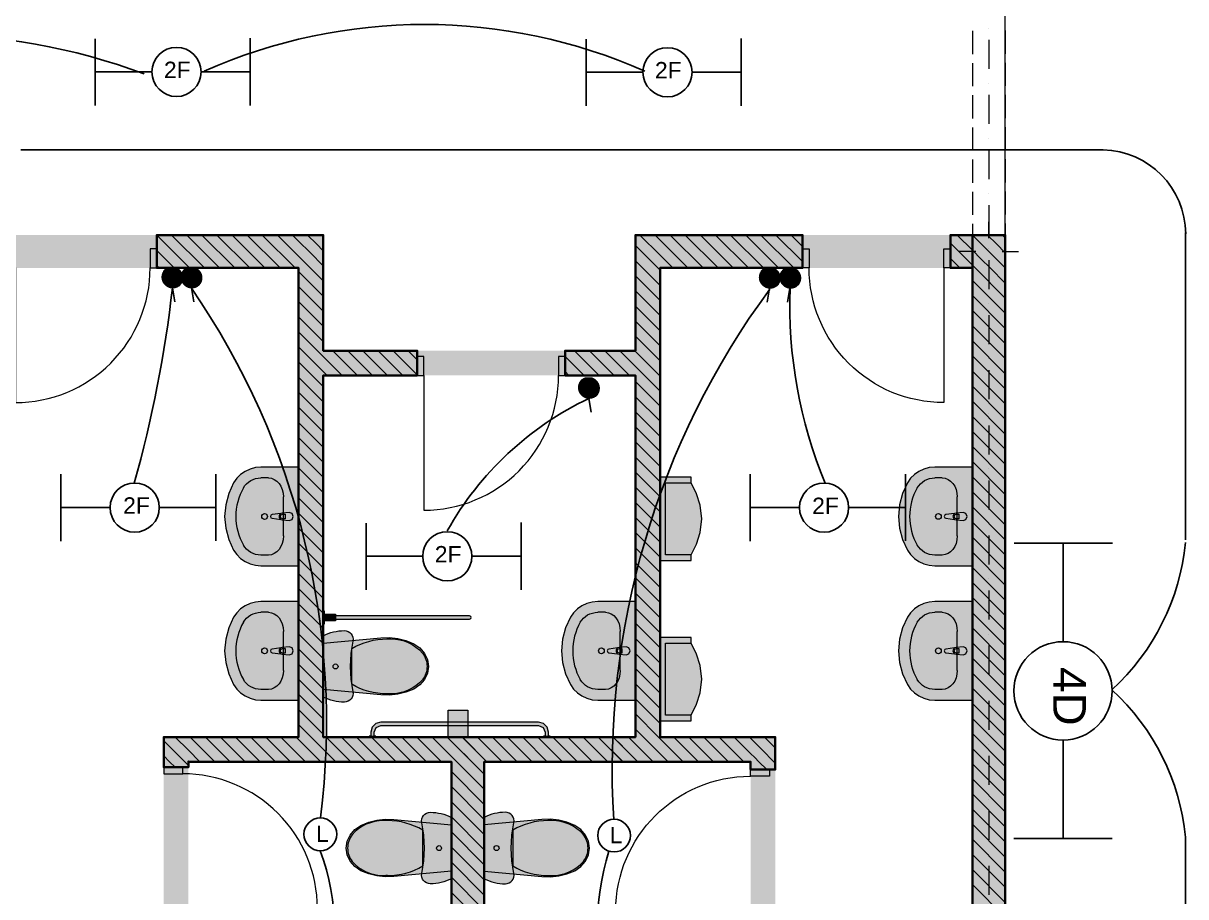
# Model space of a CAD drawing. Header units: inches. Extents: x 206002 to 410047, y 60394 to 83306.
# Drawn here: x 265080 to 272171, y 68049 to 73379 of the extents above; entities that cross this region are included whole.
import ezdxf

# ---------------------------------------------------------------- set-up
doc = ezdxf.new("R2010")
doc.units = ezdxf.units.IN
doc.header["$MEASUREMENT"] = 0
for name, color, linetype in [('LIGHTING', 1, 'Continuous'), ('PDF_Structural - Bearing', 7, 'Continuous'), ('PDF_Structural - Combined', 7, 'Continuous')]:
    doc.layers.add(name, color=color, linetype=linetype)
doc.styles.get("Standard").update_dxf_attribs({"font": 'arial.ttf'})

msp = doc.modelspace()

# ---------------------------------------------------------------- hatches: boundary and pattern name
at = {"layer": 'LIGHTING'}
h = msp.add_hatch(dxfattribs=at)
h.set_pattern_fill('ANSI31', color=1)
h.set_pattern_definition([(45, (14776.8945, 603.19112), (-0.08838834765, 0.08838834765), [])])
h.paths.add_polyline_path([(266053.6, 71827.8, 0.319475), (266010.6, 71888.1), (265968.8, 71888.1, 0.319475), (265925.8, 71827.8, 1)])
h = msp.add_hatch(dxfattribs=at)
h.set_pattern_fill('ANSI31', color=1)
h.set_pattern_definition([(45, (14892.98818, 603.19112), (-0.08838834765, 0.08838834765), [])])
h.paths.add_polyline_path([(266169.7, 71827.8, 0.319475), (266126.7, 71888.1), (266084.9, 71888.1, 0.319475), (266041.9, 71827.8, 1)])
h = msp.add_hatch(dxfattribs=at)
h.set_pattern_fill('ANSI31', color=1)
h.set_pattern_definition([(45, (18421.1212, 601.72064), (-0.08838834765, 0.08838834765), [])])
h.paths.add_polyline_path([(269697.8, 71826.3, 0.319475), (269654.9, 71886.7), (269613, 71886.7, 0.319475), (269570, 71826.3, 1)])
h = msp.add_hatch(dxfattribs=at)
h.set_pattern_fill('ANSI31', color=1)
h.set_pattern_definition([(45, (18545.94285, 601.72064), (-0.08838834765, 0.08838834765), [])])
h.paths.add_polyline_path([(269822.6, 71826.3, 0.319475), (269779.7, 71886.7), (269737.8, 71886.7, 0.319475), (269694.9, 71826.3, 1)])
h = msp.add_hatch(dxfattribs=at)
h.set_pattern_fill('ANSI31', color=1)
h.set_pattern_definition([(45, (17317.66221, -70.39227), (-0.08838834765, 0.08838834765), [])])
h.paths.add_polyline_path([(268594.3, 71154.2, 0.319475), (268551.4, 71214.5), (268509.5, 71214.5, 0.319475), (268466.6, 71154.2, 1)])
at = {"layer": 'PDF_Structural - Combined', "true_color": 0xffffff, "transparency": 33554559}
for points in [[(266759.5, 70670.4), (266529.8, 70670.4), (266496, 70667.5), (266463.2, 70658.9), (266432.6, 70644.8), (266405.2, 70625.8), (266381.6, 70602.3), (266362.8, 70575.4), (266332.9, 70510), (266314.5, 70440.7), (266308.3, 70369.6), (266314.5, 70298.4), (266332.9, 70229.3), (266362.8, 70163.9), (266381.6, 70136.8), (266405.2, 70113.4), (266432.6, 70094.4), (266463.2, 70080.4), (266496, 70071.7), (266529.8, 70068.8), (266759.5, 70068.8)], [(270869.9, 70670.4), (270640.3, 70670.4), (270606.4, 70667.5), (270573.7, 70658.9), (270543.1, 70644.8), (270515.6, 70625.8), (270492.1, 70602.3), (270473.4, 70575.4), (270443.3, 70510), (270424.9, 70440.7), (270418.8, 70369.6), (270424.9, 70298.4), (270443.3, 70229.3), (270473.4, 70163.9), (270492.1, 70136.8), (270515.6, 70113.4), (270543.1, 70094.4), (270573.7, 70080.4), (270606.4, 70071.7), (270640.3, 70068.8), (270869.9, 70068.8)], [(269154.6, 70574.7), (269154.6, 70609.4), (268964.9, 70609.4), (268964.9, 70100), (269154.6, 70100), (269154.6, 70134.7), (269184.9, 70192.9), (269205.5, 70255.7), (269216.1, 70321.4), (269216.1, 70388), (269205.5, 70453.6), (269184.9, 70516.5)], [(266702, 70394.7), (266659.9, 70390.7), (266650.4, 70387.4), (266597.4, 70380.8), (266590.3, 70377), (266587.5, 70369.6), (266590.3, 70362.2), (266597.4, 70358.5), (266650.4, 70351.9), (266659.9, 70348.6), (266702, 70344.6), (266719.8, 70351.9), (266727.1, 70369.6), (266719.8, 70387.4)], [(270812.5, 70394.7), (270770.4, 70390.7), (270760.9, 70387.4), (270707.8, 70380.8), (270700.8, 70377), (270698, 70369.6), (270700.8, 70362.2), (270707.8, 70358.5), (270760.9, 70351.9), (270770.4, 70348.6), (270812.5, 70344.6), (270830.2, 70351.9), (270837.5, 70369.6), (270830.2, 70387.4)], [(266759.5, 69850.4), (266529.8, 69850.4), (266496, 69847.4), (266463.2, 69838.8), (266432.6, 69824.8), (266405.2, 69805.7), (266381.6, 69782.3), (266362.8, 69755.2), (266332.9, 69689.8), (266314.5, 69620.7), (266308.3, 69549.6), (266314.5, 69478.4), (266332.9, 69409.2), (266362.8, 69343.8), (266381.6, 69316.8), (266405.2, 69293.4), (266432.6, 69274.3), (266463.2, 69260.3), (266496, 69251.7), (266529.8, 69248.8), (266759.5, 69248.8)], [(268814.5, 69850.4), (268584.8, 69850.4), (268551, 69847.4), (268518.3, 69838.8), (268487.6, 69824.8), (268460.2, 69805.7), (268436.7, 69782.3), (268417.9, 69755.2), (268387.9, 69689.8), (268369.5, 69620.7), (268363.3, 69549.6), (268369.5, 69478.4), (268387.9, 69409.2), (268417.9, 69343.8), (268436.7, 69316.8), (268460.2, 69293.4), (268487.6, 69274.3), (268518.3, 69260.3), (268551, 69251.7), (268584.8, 69248.8), (268814.5, 69248.8)], [(270869.9, 69850.4), (270640.3, 69850.4), (270606.4, 69847.4), (270573.7, 69838.8), (270543.1, 69824.8), (270515.6, 69805.7), (270492.1, 69782.3), (270473.4, 69755.2), (270443.3, 69689.8), (270424.9, 69620.7), (270418.8, 69549.6), (270424.9, 69478.4), (270443.3, 69409.2), (270473.4, 69343.8), (270492.1, 69316.8), (270515.6, 69293.4), (270543.1, 69274.3), (270573.7, 69260.3), (270606.4, 69251.7), (270640.3, 69248.8), (270869.9, 69248.8)], [(266914.9, 69763.1), (266914.9, 69743.1), (267802.2, 69743.1), (267809.4, 69746.1), (267812.3, 69753.1), (267809.4, 69760.2), (267802.2, 69763.1)], [(266909.9, 69642.1), (266909.9, 69267.6), (266925, 69260.5), (266940.5, 69254.3), (266956.3, 69249), (266972.5, 69244.6), (266988.8, 69241.2), (267005.3, 69238.7), (267022, 69237.2), (267038.7, 69236.7), (267050.3, 69238), (267061.3, 69241.9), (267071.2, 69248), (267079.5, 69256.1), (267085.8, 69265.9), (267089.9, 69276.8), (267091.4, 69288.4), (267090.4, 69299.9), (267083.5, 69338.3), (267078.6, 69377), (267075.7, 69415.9), (267074.7, 69454.8), (267075.7, 69493.8), (267078.6, 69532.7), (267083.5, 69571.3), (267090.4, 69609.7), (267091.4, 69621.4), (267089.9, 69632.9), (267085.8, 69643.8), (267079.5, 69653.5), (267071.2, 69661.8), (267061.3, 69667.9), (267050.3, 69671.6), (267038.7, 69672.9), (267022, 69672.4), (267005.3, 69671), (266988.8, 69668.5), (266972.5, 69665.1), (266956.3, 69660.8), (266940.5, 69655.4), (266925, 69649.2)], [(266702, 69574.6), (266659.9, 69570.6), (266650.4, 69567.3), (266597.4, 69560.7), (266590.3, 69557), (266587.5, 69549.6), (266590.3, 69542.1), (266597.4, 69538.4), (266650.4, 69531.7), (266659.9, 69528.5), (266702, 69524.5), (266719.8, 69531.8), (266727.1, 69549.6), (266719.8, 69567.2)], [(267364.5, 69624.8), (267313, 69630.2), (267261.2, 69628.7), (266909.9, 69596.2), (266909.9, 69313.5), (267261.2, 69281.1), (267313, 69279.5), (267364.5, 69285), (267414.4, 69297.4), (267461.4, 69316.5), (267498.7, 69342.1), (267527.3, 69375.3), (267545.4, 69413.7), (267551.6, 69454.8), (267545.4, 69496), (267527.3, 69534.4), (267498.7, 69567.5), (267461.4, 69593.2), (267414.4, 69612.2)], [(268757.1, 69574.6), (268714.9, 69570.6), (268705.4, 69567.3), (268652.4, 69560.7), (268645.4, 69557), (268642.5, 69549.6), (268645.4, 69542.1), (268652.4, 69538.4), (268705.4, 69531.7), (268714.9, 69528.5), (268757.1, 69524.5), (268774.8, 69531.8), (268782.1, 69549.6), (268774.8, 69567.2)], [(269154.6, 69597), (269154.6, 69631.7), (268964.9, 69631.7), (268964.9, 69122.3), (269154.6, 69122.3), (269154.6, 69157), (269184.9, 69215.2), (269205.5, 69278.1), (269216.1, 69343.7), (269216.1, 69410.3), (269205.5, 69476), (269184.9, 69538.8)], [(270812.5, 69574.6), (270770.4, 69570.6), (270760.9, 69567.3), (270707.8, 69560.7), (270700.8, 69557), (270698, 69549.6), (270700.8, 69542.1), (270707.8, 69538.4), (270760.9, 69531.7), (270770.4, 69528.5), (270812.5, 69524.5), (270830.2, 69531.8), (270837.5, 69549.6), (270830.2, 69567.2)], [(267190.6, 69023.7), (267230.7, 69023.7), (267230.7, 69028.7), (267220.7, 69028.7), (267220.7, 69053.8), (267232.4, 69082.1), (267260.8, 69093.9), (268223.3, 69093.9), (268251.7, 69082.1), (268263.4, 69053.8), (268263.4, 69028.7), (268253.4, 69028.7), (268253.4, 69023.7), (268293.5, 69023.7), (268293.5, 69028.7), (268283.5, 69028.7), (268283.5, 69053.8), (268275.5, 69083.8), (268253.4, 69105.9), (268223.3, 69113.9), (267260.8, 69113.9), (267230.7, 69105.9), (267208.7, 69083.8), (267200.7, 69053.8), (267200.7, 69028.7), (267190.6, 69028.7)], [(267236.8, 68176.5), (267288.4, 68170.9), (267340.2, 68172.5), (267691.5, 68204.9), (267691.5, 68487.7), (267340.2, 68520.2), (267288.4, 68521.7), (267236.8, 68516.1), (267187, 68503.7), (267140, 68484.7), (267102.7, 68459), (267074, 68425.9), (267056.1, 68387.5), (267049.9, 68346.3), (267056.1, 68305.2), (267074, 68266.8), (267102.7, 68233.6), (267140, 68207.9), (267187, 68188.9)], [(267691.5, 68159.1), (267691.5, 68533.6), (267676.4, 68540.7), (267660.9, 68546.9), (267645, 68552.2), (267628.9, 68556.6), (267612.5, 68560), (267596, 68562.5), (267579.5, 68563.9), (267562.7, 68564.4), (267551.2, 68563.1), (267540.1, 68559.4), (267530.2, 68553.1), (267521.9, 68545), (267515.6, 68535.3), (267511.6, 68524.4), (267510.1, 68512.8), (267511.1, 68501.2), (267517.9, 68462.8), (267522.8, 68424.2), (267525.7, 68385.3), (267526.7, 68346.3), (267525.7, 68307.4), (267522.8, 68268.5), (267517.9, 68229.8), (267511.1, 68191.4), (267510.1, 68179.9), (267511.6, 68168.3), (267515.6, 68157.4), (267521.9, 68147.6), (267530.2, 68139.5), (267540.1, 68133.3), (267551.2, 68129.5), (267562.7, 68128.2), (267579.5, 68128.7), (267596, 68130.2), (267612.5, 68132.6), (267628.9, 68136), (267645, 68140.5), (267660.9, 68145.7), (267676.4, 68152)], [(267892.1, 68159.1), (267907.1, 68152), (267922.7, 68145.7), (267938.5, 68140.5), (267954.6, 68136), (267971, 68132.6), (267987.5, 68130.2), (268004.2, 68128.7), (268020.8, 68128.2), (268032.4, 68129.5), (268043.5, 68133.3), (268053.3, 68139.5), (268061.6, 68147.6), (268067.9, 68157.4), (268071.9, 68168.3), (268073.5, 68179.9), (268072.4, 68191.4), (268065.6, 68229.8), (268060.8, 68268.5), (268057.9, 68307.4), (268056.9, 68346.3), (268057.9, 68385.3), (268060.8, 68424.2), (268065.6, 68462.8), (268072.4, 68501.2), (268073.5, 68512.8), (268071.9, 68524.4), (268067.9, 68535.3), (268061.6, 68545), (268053.3, 68553.1), (268043.5, 68559.4), (268032.4, 68563.1), (268020.8, 68564.4), (268004.2, 68563.9), (267987.5, 68562.5), (267971, 68560), (267954.6, 68556.6), (267938.5, 68552.2), (267922.7, 68546.9), (267907.1, 68540.7), (267892.1, 68533.6)], [(268346.7, 68176.5), (268396.5, 68188.9), (268443.6, 68207.9), (268480.9, 68233.6), (268509.5, 68266.8), (268527.5, 68305.2), (268533.8, 68346.3), (268527.5, 68387.5), (268509.5, 68425.9), (268480.9, 68459), (268443.6, 68484.7), (268396.5, 68503.7), (268346.7, 68516.1), (268295.2, 68521.7), (268243.4, 68520.2), (267892.1, 68487.7), (267892.1, 68204.9), (268243.4, 68172.5), (268295.2, 68170.9)]]:
    msp.add_hatch(color=7, dxfattribs=at).paths.add_polyline_path(points)

# ---------------------------------------------------------------- linework, layer by layer
at = {"layer": 'LIGHTING'}
for p, q in [((265518.4, 73082), (265518.4, 73284)), ((266464, 73082), (266464, 73287.3)), ((268513.8, 73079.9), (268513.8, 73281.8)), ((269459.4, 73079.9), (269459.4, 73285.1)), ((265864.2, 73082), (265518.4, 73082)), ((265518.4, 73082), (265518.4, 72877.9)), ((266164.2, 73082), (266464, 73082)), ((266464, 73082), (266464, 72877.9)), ((268859.6, 73079.9), (268513.8, 73079.9)), ((268513.8, 73079.9), (268513.8, 72875.7)), ((269159.6, 73079.9), (269459.4, 73079.9)), ((269459.4, 73079.9), (269459.4, 72875.7)), ((265065.5, 72607), (271668, 72607)), ((272170.4, 72101.9), (272170.4, 70226.3)), ((265989.6, 71763.9), (266003.9, 71679.3)), ((266105.7, 71763.9), (266120, 71679.3)), ((269632, 71762.4), (269617.7, 71677.9)), ((269756.8, 71762.4), (269742.5, 71677.9)), ((268530.4, 71090.3), (268544.7, 71005.7)), ((265309.7, 70423.7), (265309.7, 70627.8)), ((266255.2, 70423.7), (266255.2, 70627.8)), ((269515.1, 70423.7), (269515.1, 70627.8)), ((270460.7, 70423.7), (270460.7, 70627.8)), ((265609.5, 70423.7), (265309.7, 70423.7)), ((265309.7, 70423.7), (265309.7, 70218.5)), ((265909.5, 70423.7), (266255.2, 70423.7)), ((266255.2, 70423.7), (266255.2, 70221.7)), ((269814.9, 70423.7), (269515.1, 70423.7)), ((269515.1, 70423.7), (269515.1, 70218.5)), ((270114.9, 70423.7), (270460.7, 70423.7)), ((270460.7, 70423.7), (270460.7, 70221.7)), ((267170.7, 70126.6), (267170.7, 70328.5)), ((268116.3, 70126.6), (268116.3, 70331.8)), ((271723.9, 70206.8), (271123.9, 70206.8)), ((271422.6, 69605.3), (271422.6, 70206.8)), ((267516.5, 70126.6), (267170.7, 70126.6)), ((267170.7, 70126.6), (267170.7, 69922.4)), ((267816.5, 70126.6), (268116.3, 70126.6)), ((268116.3, 70126.6), (268116.3, 69922.4)), ((271422.6, 69005.3), (271422.6, 68405.3)), ((271722.6, 68405.3), (271122.6, 68405.3)), ((272170.4, 68414), (272170.4, 64684.1))]:
    msp.add_line(p, q, dxfattribs=at)
for centre, radius in [((266014.2, 73082), 150), ((269009.6, 73079.9), 150), ((265759.5, 70423.7), 150), ((269964.9, 70423.7), 150), ((267666.5, 70126.6), 150), ((271422.6, 69305.3), 300), ((266891.9, 68430.4), 100), ((268683.8, 68422.3), 100)]:
    msp.add_circle(centre, radius, dxfattribs=at)
for centre, radius, start, end in [((267527.1, 70053.9), 3317.7, 66.10458, 113.89542), ((264474, 69454.4), 3857.7, 69.61223, 110.38777), ((271655, 72090.7), 516.3, 0.45741, 88.59364), ((258615.5, 72588.5), 7420.1, 344.24415, 353.61944), ((262251.1, 69110.7), 4678.5, 352.88772, 34.53177), ((273609.8, 68828.6), 4937.8, 143.63775, 183.58551), ((272545.7, 71649.1), 2789.3, 177.67076, 202.68066), ((269379.6, 69316), 1967.1, 115.57677, 150.56421), ((270769.8, 70350.8), 1407.8, 312.46775, 354.26244), ((270769.8, 68273), 1407.8, 5.73756, 47.53225), ((265631.4, 67861.1), 1345, 338.71562, 20.4189), ((270229.6, 67846.6), 1649.5, 163.04687, 196.5494)]:
    msp.add_arc(centre, radius, start, end, dxfattribs=at)
at = {"layer": 'PDF_Structural - Bearing', "lineweight": 18}
msp.add_lwpolyline([(271070.4, 74292.9), (240590.2, 74292.9), (240590.2, 81254.4), (237582.3, 81254.4), (237582.3, 74292.9), (207102.1, 74292.9), (207102.1, 65369.4), (216627.1, 65369.4), (216627.1, 63865.4), (261745.9, 63865.4), (261745.9, 65369.4), (271070.4, 65369.4)], close=True, dxfattribs=at)
for points in [[(270869.9, 73331.9), (270869.9, 73190.4)], [(271070.4, 73334.1), (271070.4, 73192.7)], [(270869.9, 73135.8), (270869.9, 72994.3)], [(271070.4, 73138), (271070.4, 72996.5)], [(270869.9, 72939.7), (270869.9, 72798.2)], [(271070.4, 72941.9), (271070.4, 72800.4)], [(270869.9, 72743.6), (270869.9, 72602.1)], [(271070.4, 72745.8), (271070.4, 72604.3)], [(271070.4, 72549.7), (271070.4, 72408.1)], [(270869.9, 72547.5), (270869.9, 72405.9)], [(270869.9, 72351.2), (270869.9, 72209.8)], [(271070.4, 72353.4), (271070.4, 72212)], [(270869.9, 72155.1), (270869.9, 72013.7)], [(271070.4, 72157.3), (271070.4, 72015.9)], [(270869.9, 71959), (270869.9, 71817.5)], [(271070.4, 71961.2), (271070.4, 71819.7)], [(270869.9, 71762.9), (270869.9, 71621.4)], [(271070.4, 71765.1), (271070.4, 71623.6)], [(270869.9, 71566.8), (270869.9, 71425.3)], [(271070.4, 71569), (271070.4, 71427.5)], [(270869.9, 71370.7), (270869.9, 71229.2)], [(271070.4, 71372.9), (271070.4, 71231.4)], [(270869.9, 71174.5), (270869.9, 71033.1)], [(271070.4, 71176.7), (271070.4, 71035.3)], [(270869.9, 70978.4), (270869.9, 70837)], [(271070.4, 70980.6), (271070.4, 70839.2)], [(270869.9, 70782.3), (270869.9, 70640.7)], [(271070.4, 70784.5), (271070.4, 70642.9)], [(270869.9, 70586.1), (270869.9, 70444.6)], [(271070.4, 70588.3), (271070.4, 70446.8)], [(270869.9, 70390), (270869.9, 70248.5)], [(271070.4, 70392.2), (271070.4, 70250.7)], [(270869.9, 70193.9), (270869.9, 70052.4)], [(271070.4, 70196.1), (271070.4, 70054.6)], [(270869.9, 69997.7), (270869.9, 69856.3)], [(271070.4, 70000), (271070.4, 69858.5)], [(270869.9, 69801.6), (270869.9, 69660.2)], [(271070.4, 69803.8), (271070.4, 69662.4)], [(270869.9, 69605.5), (270869.9, 69464)], [(271070.4, 69607.7), (271070.4, 69466.2)], [(270869.9, 69409.4), (270869.9, 69267.9)], [(271070.4, 69411.6), (271070.4, 69270.1)], [(271070.4, 69215.5), (271070.4, 69074)], [(270869.9, 69213.3), (270869.9, 69071.8)], [(270869.9, 69017.2), (270869.9, 68875.6)], [(271070.4, 69019.4), (271070.4, 68877.8)], [(270869.9, 68820.9), (270869.9, 68679.5)], [(271070.4, 68823.2), (271070.4, 68681.7)], [(270869.9, 68624.8), (270869.9, 68483.4)], [(271070.4, 68627), (271070.4, 68485.6)], [(270869.9, 68428.7), (270869.9, 68287.2)], [(271070.4, 68430.9), (271070.4, 68289.4)], [(270869.9, 68232.6), (270869.9, 68091.1)], [(271070.4, 68234.8), (271070.4, 68093.3)]]:
    msp.add_lwpolyline(points, dxfattribs=at)
at = {"layer": 'PDF_Structural - Bearing', "lineweight": 20}
for points in [[(270970.2, 73348.4), (270970.2, 73348.4)], [(270970.2, 73277.6), (270970.2, 73100.7)], [(270970.2, 73012.4), (270970.2, 73012.4)], [(270970.2, 72941.6), (270970.2, 72764.7)], [(270970.2, 72676.3), (270970.2, 72676.3)], [(270970.2, 72605.6), (270970.2, 72428.7)], [(270970.2, 72340.3), (270970.2, 72340.3)], [(270970.2, 72269.5), (270970.2, 72092.7)], [(270970.2, 72004.2), (270970.2, 72004.2)], [(270970.2, 71933.5), (270970.2, 71756.7)], [(270970.2, 71668.2), (270970.2, 71668.2)], [(270970.2, 71597.5), (270970.2, 71420.7)], [(270970.2, 71332.3), (270970.2, 71332.3)], [(270970.2, 71261.5), (270970.2, 71084.6)], [(270970.2, 70996.2), (270970.2, 70996.2)], [(270970.2, 70925.5), (270970.2, 70748.6)], [(270970.2, 70660.2), (270970.2, 70660.2)], [(270970.2, 70589.4), (270970.2, 70412.5)], [(270970.2, 70324.1), (270970.2, 70324.1)], [(270970.2, 70253.4), (270970.2, 70076.6)], [(270970.2, 69988.1), (270970.2, 69988.1)], [(270970.2, 69917.3), (270970.2, 69740.6)], [(270970.2, 69652.1), (270970.2, 69652.1)], [(270970.2, 69581.3), (270970.2, 69404.5)], [(270970.2, 69316.1), (270970.2, 69316.1)], [(270970.2, 69245.4), (270970.2, 69068.5)], [(270970.2, 68980.1), (270970.2, 68980.1)], [(270970.2, 68909.3), (270970.2, 68732.4)], [(270970.2, 68644), (270970.2, 68644)], [(270970.2, 68573.3), (270970.2, 68396.4)], [(270970.2, 68308), (270970.2, 68308)], [(270970.2, 68237.3), (270970.2, 68060.4)]]:
    msp.add_lwpolyline(points, dxfattribs=at)
at = {"layer": 'PDF_Structural - Bearing', "lineweight": 0}
for points in [[(270970.2, 72067), (270970.2, 72167.3)], [(270890, 71986.8), (270789.7, 71986.8)], [(270970.2, 71986.8), (270970.2, 71986.8)], [(271050.4, 71986.8), (271150.6, 71986.8)], [(270970.2, 71906.6), (270970.2, 71806.3)]]:
    msp.add_lwpolyline(points, dxfattribs=at)
at = {"layer": 'PDF_Structural - Bearing', "lineweight": 35}
for points in [[(265931, 72087), (265893.9, 72087), (265931, 72087), (265893.9, 72087), (266909.9, 72087), (266909.9, 71886.5), (266909.9, 71380.3), (267482.7, 71380.3), (267482.7, 71345.2), (267482.7, 71380.3), (267445.6, 71380.3), (267482.7, 71380.3)], [(265931, 71886.5), (265893.9, 71886.5), (265931, 71886.5), (265893.9, 71886.5), (265893.9, 72001.8), (265893.9, 72087), (265893.9, 72001.8), (265893.9, 72087)], [(269833.4, 72087), (269796.3, 72087), (269833.4, 72087), (269833.4, 72001.8), (269833.4, 72087), (268814.5, 72087), (268814.5, 71886.5), (268814.5, 71380.3), (268385.1, 71380.3), (268422.2, 71380.3), (268385.1, 71380.3), (268422.2, 71380.3)], [(269796.3, 71886.5), (269833.4, 71886.5), (269833.4, 72001.8), (269833.4, 72087), (269796.3, 72087)], [(270735.8, 71886.5), (270772.9, 71886.5), (270735.8, 71886.5), (270735.8, 72001.8), (270735.8, 71886.5), (270869.9, 71886.5), (270869.9, 72087), (271070.4, 72087), (271070.4, 65364.3), (270869.9, 65364.3), (270268.1, 65364.3), (270368.4, 65364.3)], [(270869.9, 72087), (270735.8, 72087), (270735.8, 72001.8), (270735.8, 71886.5), (270772.9, 71886.5)], [(270735.8, 72087), (270772.9, 72087)], [(270869.9, 72087), (270869.9, 72087)], [(265893.9, 71886.5), (265893.9, 72001.8), (265893.9, 71886.5), (266759.5, 71886.5), (266759.5, 69023.7), (265936.9, 69023.7), (265936.9, 68873.3), (265936.9, 68839.4), (266052.2, 68839.4), (265936.9, 68839.4), (265936.9, 68876.5), (265936.9, 68839.4)], [(269833.4, 71886.5), (269796.3, 71886.5), (269833.4, 71886.5), (269833.4, 72001.8), (269833.4, 71886.5), (268964.9, 71886.5), (268964.9, 69023.7), (269666.7, 69023.7), (269666.7, 68873.3), (269666.7, 68824.7), (269631.6, 68824.7), (269666.7, 68824.7), (269666.7, 68861.8), (269666.7, 68824.7)], [(270869.9, 71886.5), (270869.9, 65564.9), (270268.1, 65564.9), (270268.1, 65514.7), (270268.1, 65464.6), (270268.1, 65364.3), (270268.1, 65464.6)], [(268734.3, 69023.7), (266909.9, 69023.7), (266909.9, 71229.9), (267482.7, 71229.9), (267482.7, 71345.2), (267482.7, 71229.9), (267445.6, 71229.9), (267482.7, 71229.9)], [(267445.6, 71229.9), (267482.7, 71229.9), (267482.7, 71345.2), (267482.7, 71380.3), (267445.6, 71380.3)], [(268385.1, 71229.9), (268422.2, 71229.9), (268385.1, 71229.9), (268385.1, 71345.2), (268385.1, 71229.9), (268814.5, 71229.9), (268814.5, 69023.7), (267766.7, 69023.7)], [(268422.2, 71229.9), (268385.1, 71229.9), (268385.1, 71345.2), (268385.1, 71380.3), (268385.1, 71345.2), (268385.1, 71380.3)], [(265936.9, 68876.5), (265936.9, 68839.4), (266052.2, 68839.4), (266087.3, 68839.4), (266087.3, 68876.5)], [(266087.3, 68839.4), (266087.3, 68876.5), (266087.3, 68839.4), (266052.2, 68839.4), (266087.3, 68839.4), (266087.3, 68873.3), (267691.5, 68873.3), (267691.5, 65462.7), (267892.1, 65462.7), (267892.1, 66567.2)], [(268734.3, 68873.3), (267892.1, 68873.3), (269516.3, 68873.3), (269516.3, 68824.7), (269516.3, 68861.8), (269516.3, 68824.7), (269516.3, 68861.8)], [(267892.1, 67870.6), (267892.1, 68873.3)], [(269516.3, 68824.7), (269631.6, 68824.7), (269516.3, 68824.7), (269631.6, 68824.7), (269666.7, 68824.7), (269666.7, 68861.8)]]:
    msp.add_lwpolyline(points, dxfattribs=at)
at = {"layer": 'PDF_Structural - Bearing', "lineweight": 9}
for points in [[(265893.9, 72085.5), (266092.9, 71886.5)], [(265984.7, 72087), (266185.2, 71886.5)], [(266076.8, 72087), (266277.3, 71886.5)], [(266168.9, 72087), (266369.5, 71886.5)], [(266261.1, 72087), (266461.6, 71886.5)], [(266353.3, 72087), (266553.8, 71886.5)], [(266445.5, 72087), (266646, 71886.5)], [(266537.6, 72087), (266738.1, 71886.5)], [(266629.7, 72087), (266759.5, 71957.3), (266789.9, 71927)], [(266722, 72087), (266759.5, 72049.5), (266829.4, 71979.7)], [(266868.8, 72032.3), (266814.1, 72087)], [(266908.3, 72085), (266906.3, 72087)], [(266909.9, 72083.4), (266908.4, 72084.9)], [(269042.3, 71886.5), (268964.9, 71963.9), (268841.8, 72087)], [(269134.4, 71886.5), (268964.9, 72056.1), (268933.9, 72087)], [(269026.2, 72087), (269226.7, 71886.5)], [(269118.3, 72087), (269318.8, 71886.5)], [(269210.4, 72087), (269411, 71886.5)], [(269302.6, 72087), (269503.1, 71886.5)], [(269394.8, 72087), (269595.4, 71886.5)], [(269487, 72087), (269687.5, 71886.5)], [(269579.1, 72087), (269779.6, 71886.5)], [(269671.3, 72087), (269833.4, 71924.9)], [(269763.4, 72087), (269833.4, 72017.2)], [(270923.8, 71940.5), (270869.9, 71994.4), (270777.3, 72087)], [(270969.9, 71986.6), (270869.9, 72086.5), (270869.4, 72087)], [(270869.9, 72086.5), (270869.9, 72086.5)], [(271016, 72032.6), (270961.6, 72087)], [(271070.4, 72070.3), (271062.1, 72078.7), (271053.7, 72087)], [(265893.9, 71993.4), (266000.8, 71886.5)], [(266909.9, 71991.3), (266868.9, 72032.3)], [(268814.5, 72022.2), (268950.2, 71886.5), (268964.9, 71871.8)], [(270735.8, 72036.4), (270869.9, 71902.2)], [(270869.9, 71994.4), (270869.9, 71994.4)], [(270970, 71986.6), (271069.9, 71886.5), (271070.4, 71886)], [(271070.4, 71978.2), (271016, 72032.6)], [(266909.9, 71806.9), (266830.3, 71886.5), (266789.9, 71927)], [(266909.9, 71899.2), (266829.4, 71979.7)], [(268814.5, 71929.9), (268858, 71886.5), (268964.9, 71779.5)], [(270735.8, 71944.3), (270793.5, 71886.5)], [(270923.9, 71940.5), (270977.8, 71886.5), (271070.4, 71793.9)], [(265893.9, 71901.3), (265908.7, 71886.5)], [(266759.5, 71865.2), (266909.9, 71714.8)], [(270877.7, 71894.4), (270869.9, 71902.2), (270869.9, 71902.3)], [(270877.8, 71894.3), (270885.7, 71886.5), (271070.4, 71701.6)], [(266759.5, 71773), (266909.9, 71622.6)], [(268814.5, 71837.8), (268964.9, 71687.4)], [(270869.9, 71810), (271070.4, 71609.5)], [(268814.5, 71745.6), (268964.9, 71595.3)], [(270869.9, 71717.9), (271070.4, 71517.3)], [(266759.5, 71680.9), (266909.9, 71530.5)], [(268814.5, 71653.5), (268964.9, 71503.1)], [(266759.5, 71588.6), (266909.9, 71438.2)], [(268814.5, 71561.3), (268964.9, 71410.9)], [(270869.9, 71625.7), (271070.4, 71425.2)], [(266759.5, 71496.5), (266909.9, 71346.1), (267026.1, 71229.9)], [(270869.9, 71533.5), (271070.4, 71333)], [(268814.5, 71469.1), (268964.9, 71318.7)], [(270869.9, 71441.3), (271070.4, 71240.8)], [(266759.5, 71404.3), (266909.9, 71254), (266933.9, 71229.9)], [(266967.9, 71380.3), (267118.3, 71229.9)], [(267060.1, 71380.3), (267210.5, 71229.9)], [(267152.2, 71380.3), (267302.6, 71229.9)], [(267244.4, 71380.3), (267394.8, 71229.9)], [(267336.6, 71380.3), (267482.7, 71234.1)], [(267428.7, 71380.3), (267482.7, 71326.3)], [(268385.1, 71345.6), (268500.8, 71229.9)], [(268442.5, 71380.3), (268592.9, 71229.9)], [(268534.8, 71380.3), (268685.2, 71229.9)], [(268626.9, 71380.3), (268777.3, 71229.9)], [(268719, 71380.3), (268814.5, 71284.8), (268964.9, 71134.4)], [(268811.2, 71380.3), (268814.5, 71377), (268964.9, 71226.6)], [(270869.9, 71349.2), (271070.4, 71148.7)], [(266759.5, 71312.2), (266909.9, 71161.8)], [(266759.5, 71220), (266909.9, 71069.6)], [(268385.1, 71253.5), (268408.6, 71229.9)], [(270869.9, 71257.1), (271070.4, 71056.5)], [(268814.5, 71192.6), (268964.9, 71042.2)], [(270869.9, 71164.8), (271070.4, 70964.3)], [(266759.5, 71127.8), (266909.9, 70977.4)], [(268814.5, 71100.4), (268964.9, 70950.1)], [(270869.9, 71072.7), (271070.4, 70872.1)], [(266759.5, 71035.7), (266909.9, 70885.3)], [(268814.5, 71008.3), (268964.9, 70857.9)], [(266759.5, 70943.5), (266909.9, 70793.1)], [(270869.9, 70980.5), (271070.4, 70780)], [(266759.5, 70851.3), (266909.9, 70700.9)], [(268814.5, 70916.2), (268964.9, 70765.8)], [(270869.9, 70888.4), (271070.4, 70687.9)], [(268814.5, 70824), (268964.9, 70673.6)], [(270869.9, 70796.1), (271070.4, 70595.6)], [(266759.5, 70759.2), (266909.9, 70608.8)], [(268814.5, 70731.8), (268964.9, 70581.4)], [(266759.5, 70667), (266909.9, 70516.6)], [(268814.5, 70639.6), (268964.9, 70489.2)], [(270869.9, 70704), (271070.4, 70503.5)], [(266759.5, 70574.9), (266909.9, 70424.5)], [(270869.9, 70611.9), (271070.4, 70411.3)], [(268814.5, 70547.5), (268964.9, 70397.1)], [(270869.9, 70519.7), (271070.4, 70319.2)], [(266759.5, 70482.6), (266909.9, 70332.2)], [(268814.5, 70455.3), (268964.9, 70305)], [(270869.9, 70427.6), (271070.4, 70227)], [(266759.5, 70390.5), (266909.9, 70240.1)], [(268814.5, 70363.1), (268964.9, 70212.7)], [(266759.5, 70298.3), (266909.9, 70147.9)], [(270869.9, 70335.3), (271070.4, 70134.8)], [(268814.5, 70271), (268964.9, 70120.6)], [(270869.9, 70243.2), (271070.4, 70042.7)], [(266759.5, 70206.2), (266909.9, 70055.8)], [(268814.5, 70178.8), (268964.9, 70028.4)], [(270869.9, 70151), (271070.4, 69950.5)], [(266759.5, 70114), (266909.9, 69963.6)], [(268814.5, 70086.7), (268964.9, 69936.3)], [(266759.5, 70021.8), (266909.9, 69871.4)], [(270869.9, 70058.9), (271070.4, 69858.4)], [(266759.5, 69929.7), (266909.9, 69779.3)], [(268814.5, 69994.4), (268964.9, 69844)], [(270869.9, 69966.7), (271070.4, 69766.1)], [(268814.5, 69902.3), (268964.9, 69751.9)], [(270869.9, 69874.5), (271070.4, 69674)], [(266759.5, 69837.5), (266909.9, 69687.1)], [(268814.5, 69810.2), (268964.9, 69659.8)], [(270869.9, 69782.4), (271070.4, 69581.9)], [(266759.5, 69745.4), (266909.9, 69595)], [(268814.5, 69718), (268964.9, 69567.6)], [(266759.5, 69653.1), (266909.9, 69502.7)], [(270869.9, 69690.2), (271070.4, 69489.7)], [(268814.5, 69625.8), (268964.9, 69475.4)], [(270869.9, 69598), (271070.4, 69397.5)], [(266759.5, 69561), (266909.9, 69410.6)], [(268814.5, 69533.6), (268964.9, 69383.2)], [(270869.9, 69505.9), (271070.4, 69305.3)], [(266759.5, 69468.9), (266909.9, 69318.5)], [(268814.5, 69441.5), (268964.9, 69291.1)], [(266759.5, 69376.7), (266909.9, 69226.3)], [(270869.9, 69413.7), (271070.4, 69213.2)], [(268814.5, 69349.3), (268964.9, 69198.9)], [(270869.9, 69321.6), (271070.4, 69121)], [(266759.5, 69284.5), (266909.9, 69134.1)], [(268814.5, 69257.1), (268964.9, 69106.7)], [(270869.9, 69229.3), (271070.4, 69028.8)], [(266759.5, 69192.3), (266909.9, 69041.9)], [(268814.5, 69165), (268955.8, 69023.7), (269106.2, 68873.3)], [(266759.5, 69100.2), (266836, 69023.7), (266986.4, 68873.3)], [(270869.9, 69137.2), (271070.4, 68936.7)], [(266006.4, 69023.7), (266087.3, 68942.8), (266156.8, 68873.3)], [(266098.6, 69023.7), (266249, 68873.3)], [(266190.8, 69023.7), (266341.2, 68873.3)], [(266282.9, 69023.7), (266433.3, 68873.3)], [(266375.1, 69023.7), (266525.5, 68873.3)], [(266467.3, 69023.7), (266617.7, 68873.3)], [(266559.5, 69023.7), (266709.9, 68873.3)], [(266651.6, 69023.7), (266802, 68873.3)], [(266743.7, 69023.7), (266894.1, 68873.3)], [(266928.1, 69023.7), (267078.5, 68873.3)], [(267020.3, 69023.7), (267170.7, 68873.3)], [(267112.4, 69023.7), (267262.8, 68873.3)], [(267204.7, 69023.7), (267355.1, 68873.3)], [(267296.8, 69023.7), (267447.2, 68873.3)], [(267388.9, 69023.7), (267539.3, 68873.3)], [(267481.1, 69023.7), (267631.5, 68873.3)], [(267573.3, 69023.7), (267723.7, 68873.3), (267892.1, 68704.9)], [(267766.7, 68922.4), (267815.9, 68873.3), (267665.5, 69023.7)], [(267766.7, 69014.6), (267908, 68873.3), (267757.6, 69023.7)], [(268734.3, 68876.5), (268587.1, 69023.7), (268737.5, 68873.3)], [(268734.3, 68968.7), (268679.2, 69023.7), (268829.6, 68873.3)], [(268771.5, 69023.7), (268921.9, 68873.3)], [(268814.5, 69072.8), (268863.6, 69023.7), (269014, 68873.3)], [(269047.9, 69023.7), (269198.3, 68873.3)], [(269140.2, 69023.7), (269290.6, 68873.3)], [(269232.3, 69023.7), (269382.7, 68873.3)], [(269324.4, 69023.7), (269474.8, 68873.3)], [(269615.6, 68824.7), (269567, 68873.3), (269541.7, 68898.7), (269516.3, 68923.9), (269416.6, 69023.7)], [(269666.7, 68865.7), (269659.2, 68873.3), (269587.7, 68944.7), (269516.3, 69016.1), (269508.8, 69023.7)], [(269666.7, 68957.9), (269633.9, 68990.8), (269601, 69023.7)], [(270869.9, 69045), (271070.4, 68844.5)], [(266087.3, 68850.6), (266064.7, 68873.3), (265936.9, 69001)], [(270869.9, 68952.9), (271070.4, 68752.4)], [(266006.4, 68839.4), (265972.5, 68873.3), (265936.9, 68908.9)], [(267815.9, 68873.3), (267892.1, 68797.1)], [(270869.9, 68860.7), (271070.4, 68660.1)], [(267691.5, 68813.3), (267892.1, 68612.8)], [(269516.3, 68831.8), (269523.5, 68824.7)], [(267691.5, 68721.2), (267892.1, 68520.7)], [(270869.9, 68768.5), (271070.4, 68568)], [(270869.9, 68676.4), (271070.4, 68475.8)], [(267691.5, 68628.9), (267892.1, 68428.4)], [(270869.9, 68584.2), (271070.4, 68383.7)], [(267691.5, 68536.8), (267892.1, 68336.3)], [(267691.5, 68444.7), (267892.1, 68244.1)], [(270869.9, 68492.1), (271070.4, 68291.6)], [(270869.9, 68399.8), (271070.4, 68199.3)], [(267691.5, 68352.5), (267892.1, 68152)], [(270869.9, 68307.7), (271070.4, 68107.2)], [(267691.5, 68260.3), (267892.1, 68059.7)], [(267691.5, 68168.1), (267892.1, 67967.6)], [(270869.9, 68215.6), (271070.4, 68015)], [(270869.9, 68123.4), (271070.4, 67922.9)], [(267691.5, 68076), (267892.1, 67875.5)]]:
    msp.add_lwpolyline(points, dxfattribs=at)
at = {"layer": 'PDF_Structural - Bearing', "lineweight": 35}
msp.add_lwpolyline([(270772.9, 72087), (270735.8, 72087), (270735.8, 72001.8), (270735.8, 72087)], close=True, dxfattribs=at)
at = {"layer": 'PDF_Structural - Bearing', "lineweight": 0}
msp.add_lwpolyline([(270869.9, 72087), (270869.9, 72087), (270869.9, 71886.6), (270869.9, 71886.5)], close=True, dxfattribs=at)
at = {"layer": 'PDF_Structural - Bearing', "lineweight": 20}
for points in [[(265893.9, 72001.8), (265853.8, 72001.8), (265853.8, 71886.5), (265893.9, 71886.5)], [(269833.4, 72001.8), (269873.5, 72001.8), (269873.5, 71886.5), (269833.4, 71886.5)], [(270735.8, 71886.5), (270695.6, 71886.5), (270695.6, 72001.8), (270735.8, 72001.8)], [(267482.7, 71229.9), (267522.8, 71229.9), (267522.8, 71345.2), (267482.7, 71345.2)], [(268385.1, 71345.2), (268345, 71345.2), (268345, 71229.9), (268385.1, 71229.9)], [(265936.9, 68839.4), (265936.9, 68799.3), (266052.2, 68799.3), (266052.2, 68839.4)], [(269631.6, 68824.7), (269631.6, 68784.6), (269516.3, 68784.6), (269516.3, 68824.7)]]:
    msp.add_lwpolyline(points, close=True, dxfattribs=at)
at = {"layer": 'PDF_Structural - Bearing', "lineweight": 18}
for points in [[(265031.6, 71886.5), (265031.6, 71064.4, 0.414237), (265853.8, 71886.5)], [(270695.6, 71886.5), (270695.6, 71064.4, -0.414238), (269873.5, 71886.5)], [(267522.8, 71229.9), (267522.8, 70407.7, 0.414239), (268345, 71229.9)], [(266052.2, 67977.1), (266874.4, 67977.1, 0.414239), (266052.2, 68799.3)], [(269516.3, 67962.4), (268694.2, 67962.4, -0.414192), (269516.3, 68784.6)]]:
    msp.add_lwpolyline(points, format="xyb", dxfattribs=at)
at = {"layer": 'PDF_Structural - Bearing', "lineweight": 9}
for points in [[(268000.2, 68873.3), (267849.8, 69023.7)], [(268092.3, 68873.3), (267941.9, 69023.7)], [(268184.5, 68873.3), (268034.1, 69023.7)], [(268276.7, 68873.3), (268126.3, 69023.7)], [(268368.8, 68873.3), (268218.4, 69023.7)], [(268461, 68873.3), (268310.6, 69023.7)], [(268553.2, 68873.3), (268402.8, 69023.7)], [(268645.4, 68873.3), (268495, 69023.7)]]:
    msp.add_lwpolyline(points, close=True, dxfattribs=at)
at = {"layer": 'PDF_Structural - Bearing', "color": 7, "lineweight": 0, "true_color": 0xffffff, "transparency": 33554559}
for points in [[(264991.5, 71886.5), (264991.5, 72087), (265893.9, 71886.5), (265893.9, 72087)], [(266759.5, 72087), (266759.5, 71886.5), (265893.9, 72087), (265893.9, 71886.5)], [(266909.9, 71886.5), (266759.5, 71886.5), (266909.9, 72087)], [(266759.5, 72087), (266909.9, 72087), (266759.5, 71886.5)], [(268964.9, 71886.5), (268814.5, 71886.5), (268814.5, 72087)], [(268964.9, 71886.5), (268814.5, 72087), (268964.9, 72087)], [(269833.4, 71886.5), (268964.9, 71886.5), (269833.4, 72087), (268964.9, 72087)], [(270735.8, 71886.5), (269833.4, 71886.5), (270735.8, 72087), (269833.4, 72087)], [(270869.9, 71886.5), (270735.8, 71886.5), (270869.9, 72087), (270735.8, 72087)], [(270869.9, 72087), (271070.4, 72087), (270869.9, 71886.6)], [(271070.4, 71886.5), (270869.9, 71886.5), (271070.4, 72087)], [(270869.9, 71886.5), (270869.9, 71886.6), (271070.4, 72087)], [(265893.9, 72001.8), (265853.8, 72001.8), (265893.9, 71886.5), (265853.8, 71886.5)], [(269833.4, 72001.8), (269833.4, 71886.5), (269873.5, 72001.8), (269873.5, 71886.5)], [(270735.8, 71886.5), (270735.8, 72001.8), (270695.6, 71886.5), (270695.6, 72001.8)], [(266759.5, 71886.5), (266909.9, 71886.5), (266759.5, 69023.7), (266909.9, 69023.7)], [(268814.5, 71886.5), (268964.9, 71886.5), (268814.5, 69023.7), (268964.9, 69023.7)], [(270869.9, 71886.5), (271070.4, 71886.5), (270869.9, 65564.9), (271070.4, 65564.9)], [(266909.9, 71380.3), (267482.7, 71380.3), (266909.9, 71229.9), (267482.7, 71229.9)], [(267482.7, 71229.9), (267482.7, 71380.3), (268385.1, 71229.9), (268385.1, 71380.3)], [(267482.7, 71229.9), (267522.8, 71229.9), (267482.7, 71345.2), (267522.8, 71345.2)], [(268385.1, 71345.2), (268345, 71345.2), (268385.1, 71229.9), (268345, 71229.9)], [(268814.5, 71229.9), (268385.1, 71229.9), (268814.5, 71380.3), (268385.1, 71380.3)], [(266087.3, 68873.3), (265936.9, 68873.3), (265936.9, 69023.7)], [(266087.3, 69023.7), (266087.3, 68873.3), (265936.9, 69023.7)], [(266087.3, 68873.3), (266087.3, 69023.7), (268734.3, 68873.3), (268734.3, 69023.7)], [(269516.3, 69023.7), (269516.3, 68873.3), (267766.7, 69023.7), (267766.7, 68873.3)], [(269666.7, 69023.7), (269666.7, 68873.3), (269516.3, 68873.3)], [(269516.3, 69023.7), (269666.7, 69023.7), (269516.3, 68873.3)], [(265936.9, 68873.3), (266087.3, 68873.3), (265936.9, 68839.4), (266087.3, 68839.4)], [(267691.5, 68873.3), (267892.1, 68873.3), (267691.5, 65462.7), (267892.1, 65462.7)], [(269516.3, 68873.3), (269666.7, 68873.3), (269516.3, 68824.7), (269666.7, 68824.7)], [(265936.9, 67937), (265936.9, 68839.4), (266087.3, 67937), (266087.3, 68839.4)], [(265936.9, 68839.4), (265936.9, 68799.3), (266052.2, 68839.4), (266052.2, 68799.3)], [(269516.3, 67922.3), (269516.3, 68824.7), (269666.7, 67922.3), (269666.7, 68824.7)], [(269631.6, 68824.7), (269516.3, 68824.7), (269631.6, 68784.6), (269516.3, 68784.6)]]:
    msp.add_solid(points, dxfattribs=at)
at = {"layer": 'PDF_Structural - Combined', "lineweight": 9}
for points in [[(266759.5, 70670.4), (266529.8, 70670.4), (266496, 70667.5), (266463.2, 70658.9), (266432.6, 70644.8), (266405.2, 70625.8), (266381.6, 70602.3), (266362.8, 70575.4), (266332.9, 70510), (266314.5, 70440.7), (266308.3, 70369.6), (266314.5, 70298.4), (266332.9, 70229.3), (266362.8, 70163.9), (266381.6, 70136.8), (266405.2, 70113.4), (266432.6, 70094.4), (266463.2, 70080.4), (266496, 70071.7), (266529.8, 70068.8), (266759.5, 70068.8)], [(270869.9, 70670.4), (270640.3, 70670.4), (270606.4, 70667.5), (270573.7, 70658.9), (270543.1, 70644.8), (270515.6, 70625.8), (270492.1, 70602.3), (270473.4, 70575.4), (270443.3, 70510), (270424.9, 70440.7), (270418.8, 70369.6), (270424.9, 70298.4), (270443.3, 70229.3), (270473.4, 70163.9), (270492.1, 70136.8), (270515.6, 70113.4), (270543.1, 70094.4), (270573.7, 70080.4), (270606.4, 70071.7), (270640.3, 70068.8), (270869.9, 70068.8)], [(269154.6, 70574.7), (269154.6, 70609.4), (268964.9, 70609.4), (268964.9, 70100), (269154.6, 70100), (269154.6, 70134.7), (268997.6, 70134.7), (268997.6, 70574.7)], [(266702, 70394.7), (266659.9, 70390.7), (266650.4, 70387.4), (266597.4, 70380.8), (266590.3, 70377), (266587.5, 70369.6), (266590.3, 70362.2), (266597.4, 70358.5), (266650.4, 70351.9), (266659.9, 70348.6), (266702, 70344.6), (266719.8, 70351.9), (266727.1, 70369.6), (266719.8, 70387.4)], [(270812.5, 70394.7), (270770.4, 70390.7), (270760.9, 70387.4), (270707.8, 70380.8), (270700.8, 70377), (270698, 70369.6), (270700.8, 70362.2), (270707.8, 70358.5), (270760.9, 70351.9), (270770.4, 70348.6), (270812.5, 70344.6), (270830.2, 70351.9), (270837.5, 70369.6), (270830.2, 70387.4)], [(266759.5, 69850.4), (266529.8, 69850.4), (266496, 69847.4), (266463.2, 69838.8), (266432.6, 69824.8), (266405.2, 69805.7), (266381.6, 69782.3), (266362.8, 69755.2), (266332.9, 69689.8), (266314.5, 69620.7), (266308.3, 69549.6), (266314.5, 69478.4), (266332.9, 69409.2), (266362.8, 69343.8), (266381.6, 69316.8), (266405.2, 69293.4), (266432.6, 69274.3), (266463.2, 69260.3), (266496, 69251.7), (266529.8, 69248.8), (266759.5, 69248.8)], [(266914.9, 69793.2), (266914.9, 69713), (266909.9, 69713), (266909.9, 69793.2)], [(268814.5, 69850.4), (268584.8, 69850.4), (268551, 69847.4), (268518.3, 69838.8), (268487.6, 69824.8), (268460.2, 69805.7), (268436.7, 69782.3), (268417.9, 69755.2), (268387.9, 69689.8), (268369.5, 69620.7), (268363.3, 69549.6), (268369.5, 69478.4), (268387.9, 69409.2), (268417.9, 69343.8), (268436.7, 69316.8), (268460.2, 69293.4), (268487.6, 69274.3), (268518.3, 69260.3), (268551, 69251.7), (268584.8, 69248.8), (268814.5, 69248.8)], [(270869.9, 69850.4), (270640.3, 69850.4), (270606.4, 69847.4), (270573.7, 69838.8), (270543.1, 69824.8), (270515.6, 69805.7), (270492.1, 69782.3), (270473.4, 69755.2), (270443.3, 69689.8), (270424.9, 69620.7), (270418.8, 69549.6), (270424.9, 69478.4), (270443.3, 69409.2), (270473.4, 69343.8), (270492.1, 69316.8), (270515.6, 69293.4), (270543.1, 69274.3), (270573.7, 69260.3), (270606.4, 69251.7), (270640.3, 69248.8), (270869.9, 69248.8)], [(266914.9, 69773.2), (266985.1, 69773.2), (266985.1, 69733), (266914.9, 69733)], [(266914.9, 69763.1), (266914.9, 69743.1), (267802.2, 69743.1), (267809.4, 69746.1), (267812.3, 69753.1), (267809.4, 69760.2), (267802.2, 69763.1)], [(266909.9, 69642.1), (266925, 69649.2), (266940.5, 69655.4), (266956.3, 69660.8), (266972.5, 69665.1), (266988.8, 69668.5), (267005.3, 69671), (267022, 69672.4), (267038.7, 69672.9), (267050.3, 69671.6), (267061.3, 69667.9), (267071.2, 69661.8), (267079.5, 69653.5), (267085.8, 69643.8), (267089.9, 69632.9), (267091.4, 69621.4), (267090.4, 69609.7), (267083.5, 69571.3), (267078.6, 69532.7), (267075.7, 69493.8), (267074.7, 69454.8), (267075.7, 69415.9), (267078.6, 69377), (267083.5, 69338.3), (267090.4, 69299.9), (267091.4, 69288.4), (267089.9, 69276.8), (267085.8, 69265.9), (267079.5, 69256.1), (267071.2, 69248), (267061.3, 69241.9), (267050.3, 69238), (267038.7, 69236.7), (267022, 69237.2), (267005.3, 69238.7), (266988.8, 69241.2), (266972.5, 69244.6), (266956.3, 69249), (266940.5, 69254.3), (266925, 69260.5), (266909.9, 69267.6)], [(266702, 69574.6), (266659.9, 69570.6), (266650.4, 69567.3), (266597.4, 69560.7), (266590.3, 69557), (266587.5, 69549.6), (266590.3, 69542.1), (266597.4, 69538.4), (266650.4, 69531.7), (266659.9, 69528.5), (266702, 69524.5), (266719.8, 69531.8), (266727.1, 69549.6), (266719.8, 69567.2)], [(267364.5, 69624.8), (267414.4, 69612.2), (267461.4, 69593.2), (267498.7, 69567.5), (267527.3, 69534.4), (267545.4, 69496), (267551.6, 69454.8), (267545.4, 69413.7), (267527.3, 69375.3), (267498.7, 69342.1), (267461.4, 69316.5), (267414.4, 69297.4), (267364.5, 69285), (267313, 69279.5), (267261.2, 69281.1), (266909.9, 69313.5), (266909.9, 69596.2), (267261.2, 69628.7), (267313, 69630.2)], [(268757.1, 69574.6), (268714.9, 69570.6), (268705.4, 69567.3), (268652.4, 69560.7), (268645.4, 69557), (268642.5, 69549.6), (268645.4, 69542.1), (268652.4, 69538.4), (268705.4, 69531.7), (268714.9, 69528.5), (268757.1, 69524.5), (268774.8, 69531.8), (268782.1, 69549.6), (268774.8, 69567.2)], [(269154.6, 69597), (269154.6, 69631.7), (268964.9, 69631.7), (268964.9, 69122.3), (269154.6, 69122.3), (269154.6, 69157), (268997.6, 69157), (268997.6, 69597)], [(270812.5, 69574.6), (270770.4, 69570.6), (270760.9, 69567.3), (270707.8, 69560.7), (270700.8, 69557), (270698, 69549.6), (270700.8, 69542.1), (270707.8, 69538.4), (270760.9, 69531.7), (270770.4, 69528.5), (270812.5, 69524.5), (270830.2, 69531.8), (270837.5, 69549.6), (270830.2, 69567.2)], [(267792.2, 69187.1), (267792.2, 69023.7), (267671.9, 69023.7), (267671.9, 69187.1)], [(267190.6, 69023.7), (267230.7, 69023.7), (267230.7, 69028.7), (267220.7, 69028.7), (267220.7, 69053.8), (267232.4, 69082.1), (267260.8, 69093.9), (268223.3, 69093.9), (268251.7, 69082.1), (268263.4, 69053.8), (268263.4, 69028.7), (268253.4, 69028.7), (268253.4, 69023.7), (268293.5, 69023.7), (268293.5, 69028.7), (268283.5, 69028.7), (268283.5, 69053.8), (268275.5, 69083.8), (268253.4, 69105.9), (268223.3, 69113.9), (267260.8, 69113.9), (267230.7, 69105.9), (267208.7, 69083.8), (267200.7, 69053.8), (267200.7, 69028.7), (267190.6, 69028.7)], [(267236.8, 68176.5), (267187, 68188.9), (267140, 68207.9), (267102.7, 68233.6), (267074, 68266.8), (267056.1, 68305.2), (267049.9, 68346.3), (267056.1, 68387.5), (267074, 68425.9), (267102.7, 68459), (267140, 68484.7), (267187, 68503.7), (267236.8, 68516.1), (267288.4, 68521.7), (267340.2, 68520.2), (267691.5, 68487.7), (267691.5, 68204.9), (267340.2, 68172.5), (267288.4, 68170.9)], [(267691.5, 68159.1), (267676.4, 68152), (267660.9, 68145.7), (267645, 68140.5), (267628.9, 68136), (267612.5, 68132.6), (267596.1, 68130.2), (267579.5, 68128.7), (267562.7, 68128.2), (267551.2, 68129.5), (267540.1, 68133.3), (267530.2, 68139.5), (267521.9, 68147.6), (267515.6, 68157.4), (267511.6, 68168.3), (267510.1, 68179.9), (267511.1, 68191.4), (267517.9, 68229.8), (267522.8, 68268.5), (267525.7, 68307.4), (267526.7, 68346.3), (267525.7, 68385.3), (267522.8, 68424.2), (267517.9, 68462.8), (267511.1, 68501.2), (267510.1, 68512.8), (267511.6, 68524.4), (267515.6, 68535.3), (267521.9, 68545), (267530.2, 68553.2), (267540.1, 68559.4), (267551.2, 68563.1), (267562.7, 68564.4), (267579.5, 68563.9), (267596.1, 68562.5), (267612.5, 68560), (267628.9, 68556.6), (267645, 68552.2), (267660.9, 68546.9), (267676.4, 68540.7), (267691.5, 68533.6)], [(267892.1, 68159.1), (267907.1, 68152), (267922.7, 68145.7), (267938.5, 68140.5), (267954.6, 68136), (267971, 68132.6), (267987.5, 68130.2), (268004.2, 68128.7), (268020.9, 68128.2), (268032.4, 68129.5), (268043.5, 68133.3), (268053.3, 68139.5), (268061.6, 68147.6), (268067.9, 68157.4), (268071.9, 68168.3), (268073.5, 68179.9), (268072.4, 68191.4), (268065.6, 68229.8), (268060.8, 68268.5), (268057.9, 68307.4), (268056.9, 68346.3), (268057.9, 68385.3), (268060.8, 68424.2), (268065.6, 68462.8), (268072.4, 68501.2), (268073.5, 68512.8), (268071.9, 68524.4), (268067.9, 68535.3), (268061.6, 68545), (268053.3, 68553.2), (268043.5, 68559.4), (268032.4, 68563.1), (268020.9, 68564.4), (268004.2, 68563.9), (267987.5, 68562.5), (267971, 68560), (267954.6, 68556.6), (267938.5, 68552.2), (267922.7, 68546.9), (267907.1, 68540.7), (267892.1, 68533.6)], [(268346.7, 68176.5), (268396.5, 68188.9), (268443.6, 68207.9), (268480.9, 68233.6), (268509.5, 68266.8), (268527.5, 68305.2), (268533.8, 68346.3), (268527.5, 68387.5), (268509.5, 68425.9), (268480.9, 68459), (268443.6, 68484.7), (268396.5, 68503.7), (268346.7, 68516.1), (268295.2, 68521.7), (268243.4, 68520.2), (267892.1, 68487.7), (267892.1, 68204.9), (268243.4, 68172.5), (268295.2, 68170.9)]]:
    msp.add_lwpolyline(points, close=True, dxfattribs=at)
for points in [[(266575.7, 70605), (266529.8, 70605)], [(269154.6, 70134.7), (269187.1, 70201.3), (269209.4, 70271.5), (269219.6, 70354.7), (269209.4, 70437.9), (269187.1, 70508.1), (269154.6, 70574.7)], [(270686.2, 70605), (270640.3, 70605)], [(266666.9, 70250.5), (266666.9, 70488.7)], [(270777.4, 70250.5), (270777.4, 70488.7)], [(266575.7, 70134.2), (266529.8, 70134.2)], [(270686.2, 70134.2), (270640.3, 70134.2)], [(266575.7, 69784.9), (266529.8, 69784.9)], [(268630.7, 69784.9), (268584.8, 69784.9)], [(270686.2, 69784.9), (270640.3, 69784.9)], [(266666.9, 69430.4), (266666.9, 69668.7)], [(268722, 69430.4), (268722, 69668.7)], [(270777.4, 69430.4), (270777.4, 69668.7)], [(269154.6, 69157), (269187.1, 69223.6), (269209.4, 69293.8), (269219.6, 69377), (269209.4, 69460.2), (269187.1, 69530.4), (269154.6, 69597)], [(266575.7, 69314.1), (266529.8, 69314.1)], [(268630.7, 69314.1), (268584.8, 69314.1)], [(270686.2, 69314.1), (270640.3, 69314.1)], [(267200.7, 69028.7), (267220.7, 69028.7)], [(268263.4, 69028.7), (268283.5, 69028.7)]]:
    msp.add_lwpolyline(points, dxfattribs=at)
for points in [[(266422.8, 70544.1, 0.130248), (266376.5, 70369.5, 0.13025), (266422.8, 70195)], [(270533.4, 70544.1, 0.13014), (270487, 70369.5, 0.130176), (270533.4, 70194.9)], [(266650.4, 70387.4, 0.254453), (266640.7, 70369.6, 0.256203), (266650.4, 70351.9)], [(270760.9, 70387.4, 0.257638), (270751.2, 70369.6, 0.259385), (270760.9, 70351.9)], [(266422.7, 69724, 0.129848), (266376.4, 69549.5, 0.129851), (266422.7, 69374.9)], [(268477.7, 69724, 0.12974), (268431.4, 69549.5, 0.129848), (268477.7, 69374.9)], [(270533.3, 69724, 0.12974), (270486.9, 69549.5, 0.129776), (270533.3, 69374.8)], [(266650.4, 69567.3, 0.252657), (266640.7, 69549.6, 0.253333), (266650.4, 69531.7)], [(268705.4, 69567.3, 0.253256), (268695.8, 69549.6, 0.253913), (268705.4, 69531.7)], [(270760.9, 69567.3, 0.255845), (270751.2, 69549.6, 0.256507), (270760.9, 69531.7)], [(267302.4, 68178.7, 0.132947), (267518, 68237.1), (267518, 68346.3), (267517.8, 68455.5, 0.133054), (267302.3, 68513.8, 0.007785), (267292.3, 68513.6, 0.015528), (267278, 68514, 0.214211), (267085.2, 68427.5, 0.157146), (267058.3, 68346.3, 0.157445), (267085.2, 68265, 0.214173), (267278, 68178.4, 0.010235), (267292.3, 68178.8)]]:
    msp.add_lwpolyline(points, format="xyb", dxfattribs=at)
for points in [[(266662.1, 70383.3), (266677.1, 70383.3), (266677.1, 70356), (266662.1, 70356, -0.413479), (266648.5, 70369.6, -0.413481)], [(270772.6, 70383.3), (270787.5, 70383.3), (270787.5, 70356), (270772.6, 70356, -0.413646), (270758.9, 70369.6, -0.413648)], [(267308.8, 69287.3, -0.007254), (267298.6, 69287.2, -0.132965), (267083.3, 69345.6), (267083.3, 69454.8), (267083.3, 69564.1, -0.132964), (267298.6, 69622.4, -0.007254), (267308.8, 69622.3, -0.016137), (267323.1, 69622.7, -0.214578), (267515.8, 69536, -0.159015), (267542.7, 69454.8, -0.15854), (267515.8, 69373.4, -0.214725), (267323.1, 69286.9, -0.016142)], [(266662.1, 69563.2), (266677.1, 69563.2), (266677.1, 69535.9), (266662.1, 69535.9, -0.413479), (266648.5, 69549.6, -0.413479)], [(268717.1, 69563.2), (268732.1, 69563.2), (268732.1, 69535.9), (268717.1, 69535.9, -0.413646), (268703.5, 69549.6, -0.413646)], [(270772.6, 69563.2), (270787.5, 69563.2), (270787.5, 69535.9), (270772.6, 69535.9, -0.413646), (270758.9, 69549.6, -0.413646)], [(268305.3, 68514, 0.015564), (268290.9, 68513.6, 0.007247), (268280.8, 68513.7, 0.132945), (268065.5, 68455.6), (268065.5, 68346.3), (268065.4, 68237, 0.133248), (268280.8, 68178.6, 0.007252), (268290.9, 68178.8, 0.010702), (268305.3, 68178.4, 0.214262), (268498, 68265, 0.159111), (268524.9, 68346.3, 0.157976), (268498, 68427.5, 0.21416)]]:
    msp.add_lwpolyline(points, format="xyb", close=True, dxfattribs=at)
for centre, radius in [((266551.8, 70369.6), 17.6), ((270662.3, 70369.7), 17.5), ((266551.8, 69549.5), 17.6), ((268606.8, 69549.5), 17.6), ((270662.2, 69549.5), 17.6), ((266984.8, 69454.7), 15), ((267616.2, 68346.2), 15), ((267966.9, 68346.2), 15.1)]:
    msp.add_circle(centre, radius, dxfattribs=at)
for points in [[(266422.8, 70544.2), (266444.1, 70581.6), (266485.1, 70605), (266529.6, 70605)], [(266575.5, 70604.8), (266625.9, 70604.8), (266666.7, 70552.8), (266666.7, 70488.5)], [(270533.3, 70544.1), (270554.5, 70581.6), (270595.5, 70604.9), (270640, 70604.9)], [(270686.1, 70604.9), (270736.4, 70604.9), (270777.2, 70552.8), (270777.2, 70488.5)], [(266666.7, 70250.5), (266666.7, 70186.2), (266625.9, 70134.1), (266575.5, 70134.1)], [(270777.2, 70250.5), (270777.2, 70186.2), (270736.4, 70134.2), (270686.1, 70134.2)], [(266529.6, 70134.2), (266485.1, 70134.2), (266444.1, 70157.5), (266422.8, 70195)], [(270640, 70134.1), (270595.5, 70134.1), (270554.5, 70157.5), (270533.3, 70195)], [(266422.8, 69724), (266444.1, 69761.4), (266485.1, 69784.8), (266529.6, 69784.8)], [(266575.6, 69784.8), (266626, 69784.8), (266666.8, 69732.8), (266666.8, 69668.5)], [(268477.8, 69723.9), (268499.1, 69761.4), (268540.1, 69784.8), (268584.6, 69784.8)], [(268630.7, 69784.8), (268681, 69784.8), (268721.8, 69732.7), (268721.8, 69668.5)], [(270533.3, 69724), (270554.5, 69761.5), (270595.5, 69784.9), (270640, 69784.9)], [(270686.1, 69784.8), (270736.4, 69784.8), (270777.2, 69732.6), (270777.2, 69668.4)], [(266666.8, 69430.5), (266666.8, 69366.2), (266626, 69314), (266575.6, 69314)], [(268721.8, 69430.5), (268721.8, 69366.2), (268681, 69314), (268630.6, 69314)], [(270777.2, 69430.4), (270777.2, 69366.2), (270736.4, 69314.1), (270686.1, 69314.1)], [(266529.6, 69314), (266485.1, 69314), (266444.1, 69337.3), (266422.8, 69374.8)], [(268584.6, 69313.9), (268540.1, 69313.9), (268499.1, 69337.3), (268477.8, 69374.8)], [(270640, 69314), (270595.5, 69314), (270554.5, 69337.4), (270533.3, 69374.9)], [(267302.4, 68178.7), (267299, 68178.7), (267295.6, 68178.8), (267292.3, 68178.8)]]:
    msp.add_open_spline(points, degree=3, dxfattribs=at)
at = {"layer": 'PDF_Structural - Combined', "color": 7, "lineweight": 0, "true_color": 0xffffff, "transparency": 33554559}
for points in [[(266914.9, 69793.2), (266909.9, 69793.2), (266914.9, 69713), (266909.9, 69713)], [(266914.9, 69773.2), (266914.9, 69733), (266985.1, 69773.2), (266985.1, 69733)], [(267792.2, 69187.1), (267671.9, 69187.1), (267792.2, 69023.7), (267671.9, 69023.7)]]:
    msp.add_solid(points, dxfattribs=at)

# ---------------------------------------------------------------- texts
at = {"layer": 'LIGHTING', "char_height": 100, "attachment_point": 1}
for s, insert in [('2F', (265937.8, 73144.6)), ('2F', (268933.2, 73142.5)), ('2F', (265689.1, 70486.4)), ('2F', (269892.3, 70484.4)), ('2F', (267590.1, 70189.2)), ('L', (266865.5, 68483.7)), ('L', (268657.3, 68475.6))]:
    msp.add_mtext_dynamic_manual_height_columns(s, width=175.49, gutter_width=1, heights=[0], dxfattribs=dict(at, insert=insert))
at = {"layer": 'LIGHTING', "insert": (271563.1, 69450.5), "char_height": 200, "attachment_point": 1, "rotation": 270}
msp.add_mtext_dynamic_manual_height_columns('4D', width=175.49, gutter_width=1, heights=[0], dxfattribs=at)

doc.saveas('drawing.dxf')
